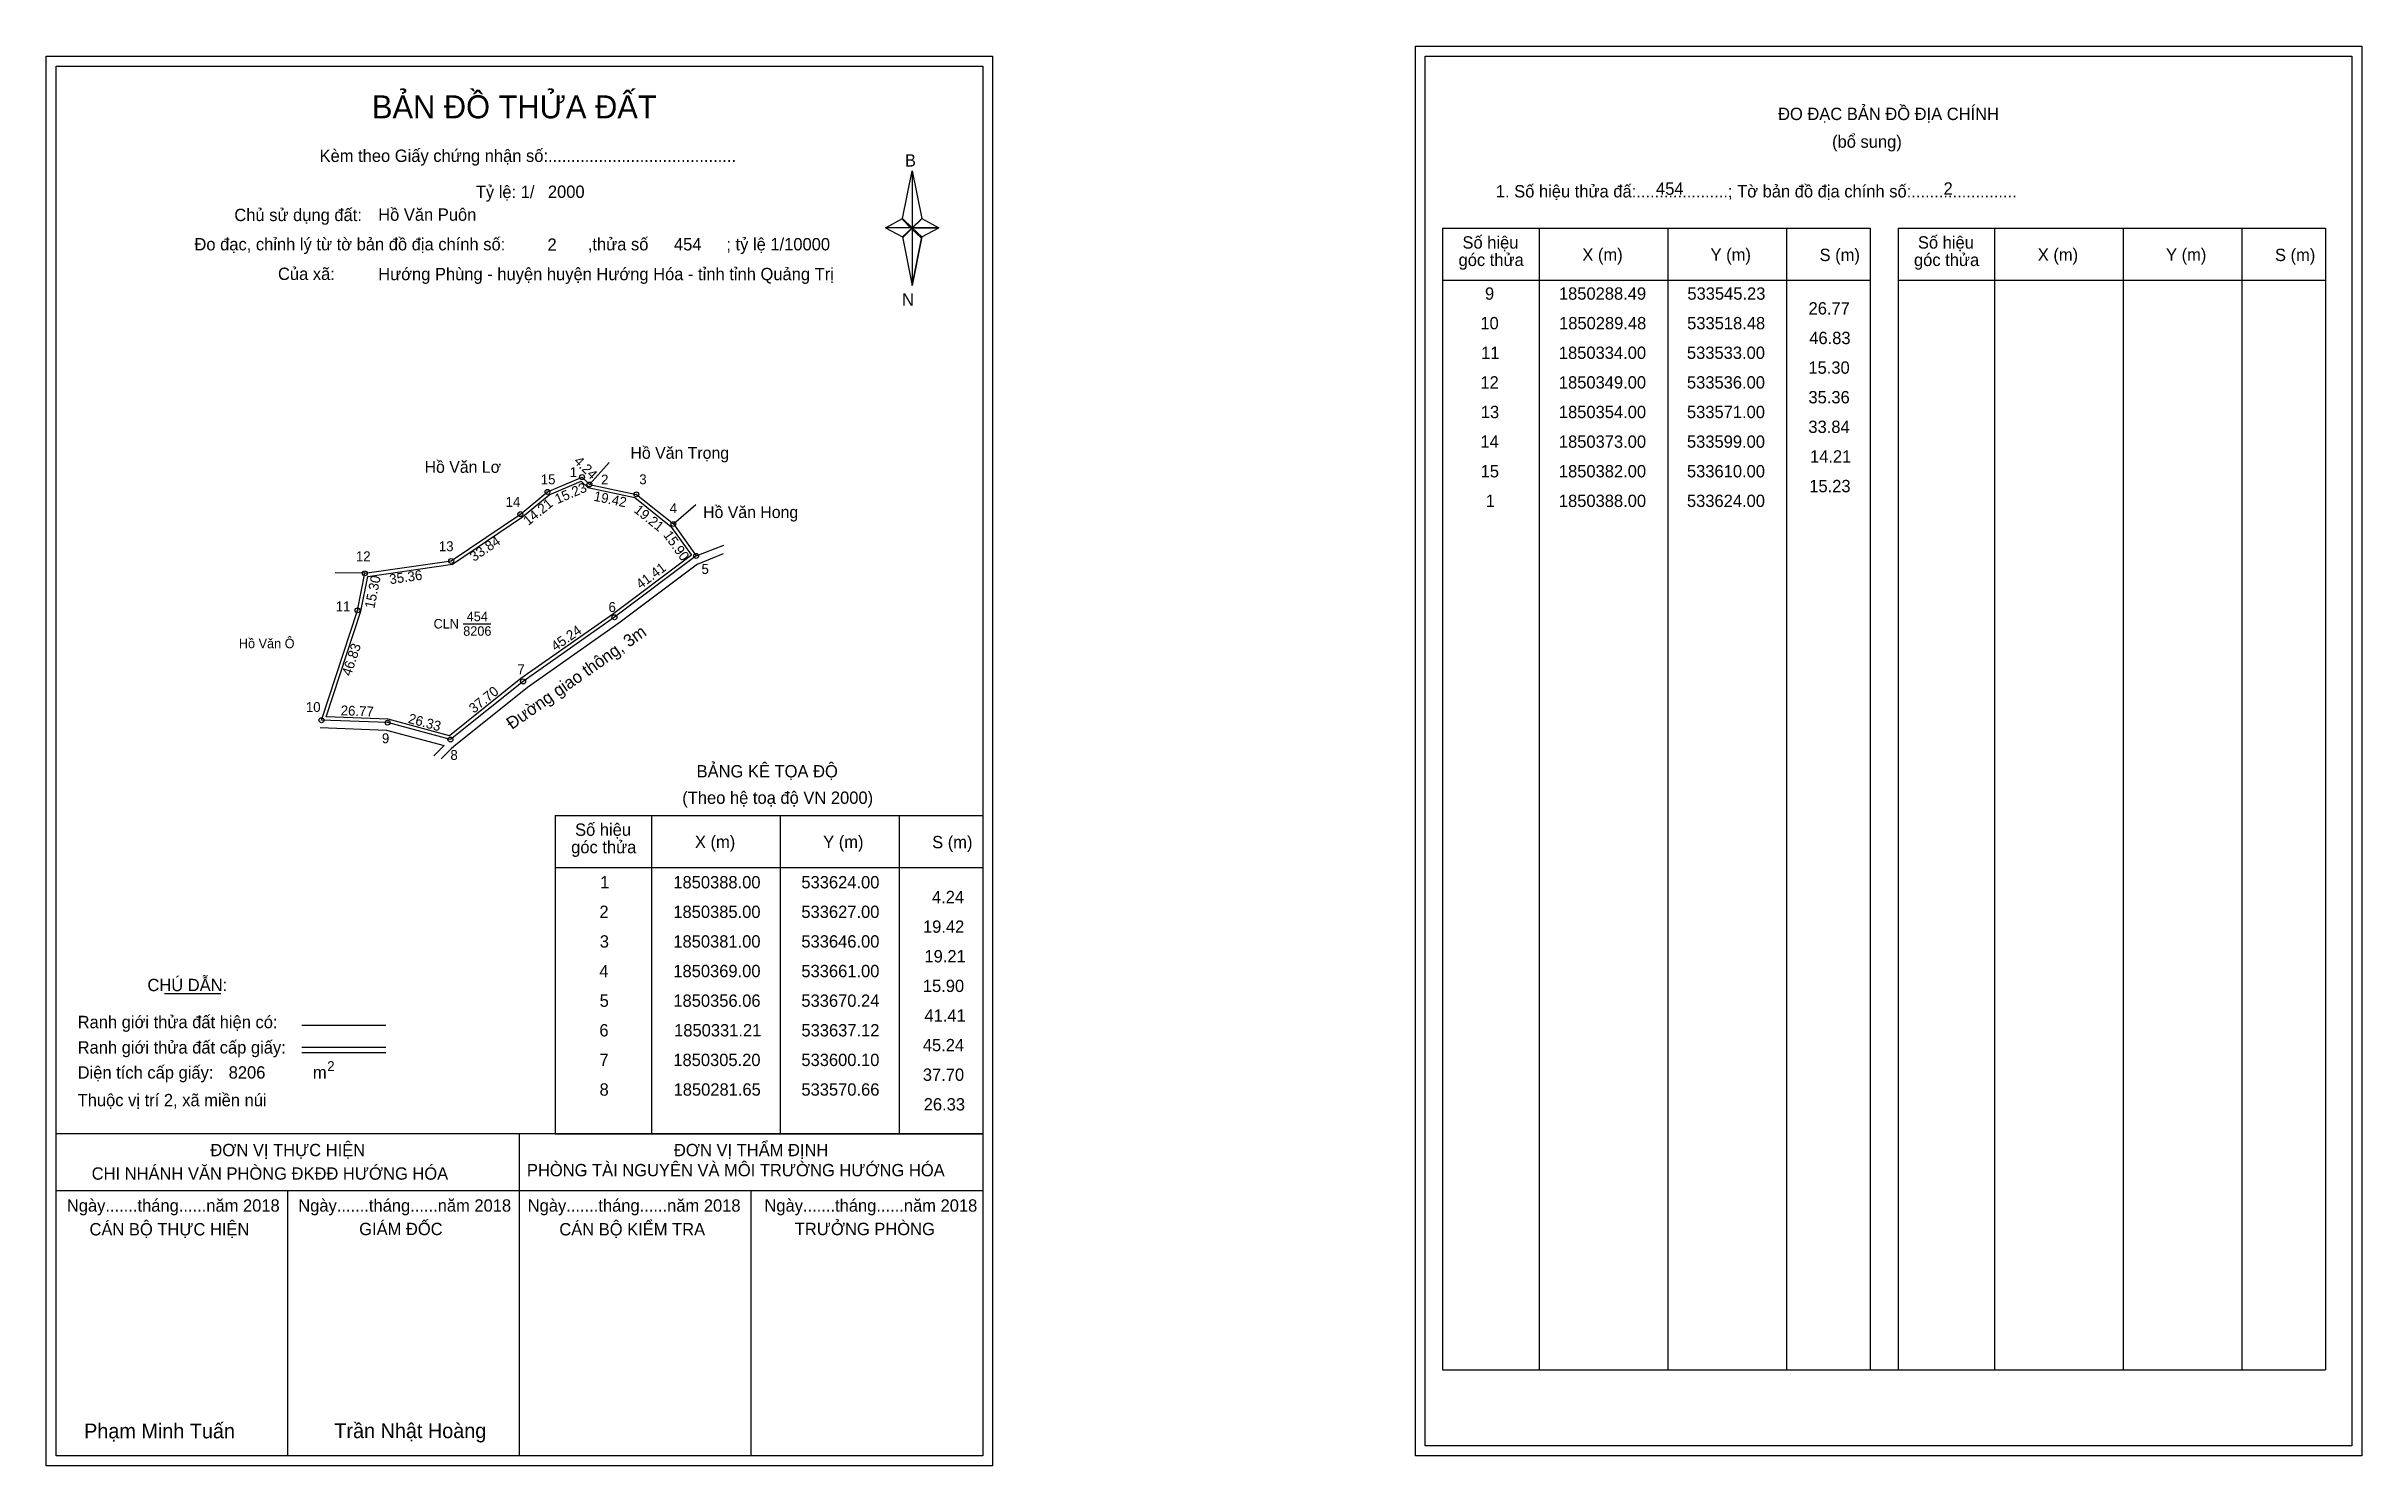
# Model space of a CAD drawing. Extents: x 533407 to 534345, y 1849987 to 1850563.
import ezdxf

# ---------------------------------------------------------------- set-up
doc = ezdxf.new("R2010")
doc.units = 0
for name, color, linetype in [('Level 1', 7, 'Continuous'), ('Level 10', 7, 'Continuous'), ('Level 11', 7, 'Continuous'), ('Level 13', 7, 'Continuous'), ('Level 27', 7, 'Continuous'), ('Level 3', 7, 'Continuous'), ('Level 49', 7, 'Continuous'), ('Level 53', 7, 'Continuous'), ('Level 55', 7, 'Continuous'), ('Level 6', 7, 'Continuous'), ('Level 60', 7, 'Continuous'), ('Level 63', 7, 'Continuous'), ('Level 9', 7, 'Continuous')]:
    doc.layers.add(name, color=color, linetype=linetype)

msp = doc.modelspace()

# ---------------------------------------------------------------- linework, layer by layer
at = {"layer": 'Level 1'}
for p, q in [((533965.6, 1850558.55), (533965.6, 1850558.55)), ((533410.95, 1850554.55), (533410.95, 1850554.55)), ((533753.8, 1850492.79), (533757.73, 1850512.07)), ((533757.73, 1850512.07), (533757.73, 1850489.02)), ((533757.73, 1850512.07), (533761.67, 1850492.79)), ((533746.91, 1850489.02), (533753.8, 1850492.79)), ((533753.8, 1850492.79), (533757.73, 1850489.02)), ((533761.67, 1850492.79), (533757.73, 1850489.02)), ((533757.44, 1850488.58), (533753.8, 1850492.35)), ((533757.73, 1850489.02), (533753.8, 1850485.34)), ((533757.44, 1850488.58), (533753.8, 1850484.9)), ((533753.8, 1850484.9), (533757.44, 1850488.58)), ((533753.8, 1850485.34), (533757.73, 1850465.62)), ((533761.37, 1850492.35), (533757.44, 1850488.58)), ((533757.44, 1850488.58), (533761.37, 1850492.35)), ((533761.37, 1850484.9), (533757.44, 1850488.58)), ((533757.73, 1850489.02), (533757.73, 1850465.62)), ((533757.73, 1850489.02), (533768.55, 1850489.02)), ((533757.73, 1850489.02), (533761.67, 1850485.34)), ((533761.67, 1850485.34), (533757.73, 1850465.62)), ((533761.67, 1850485.34), (533768.55, 1850489.02)), ((533972.66, 1850488.84), (534145.87, 1850488.84)), ((534011.84, 1850026.31), (534011.84, 1850488.84)), ((534063.99, 1850026.31), (534063.99, 1850488.84)), ((534111.93, 1850488.84), (534111.93, 1850026.31)), ((534145.87, 1850488.84), (534145.87, 1850026.31)), ((534157.18, 1850488.84), (534330.38, 1850488.84)), ((534196.36, 1850026.31), (534196.36, 1850488.84)), ((534248.5, 1850026.31), (534248.5, 1850488.84)), ((534296.45, 1850488.84), (534296.45, 1850026.31)), ((534330.38, 1850488.84), (534330.38, 1850026.31)), ((533972.66, 1850467.79), (534145.87, 1850467.79)), ((534157.18, 1850467.79), (534330.38, 1850467.79)), ((533613.14, 1850250.9), (533786.34, 1850250.9)), ((533652.32, 1850121.85), (533652.32, 1850250.9)), ((533704.46, 1850121.85), (533704.46, 1850250.9)), ((533752.41, 1850250.9), (533752.41, 1850121.85)), ((533613.14, 1850229.84), (533786.34, 1850229.84)), ((533454.79, 1850178.68), (533477.59, 1850178.68)), ((533510.52, 1850165.87), (533544.54, 1850165.87)), ((533510.52, 1850156.98), (533544.54, 1850156.98)), ((533510.52, 1850154.79), (533544.54, 1850154.79)), ((533624.61, 1850121.85), (533410.95, 1850121.85)), ((533786.34, 1850121.85), (533576.66, 1850121.85)), ((533598.65, 1849991.4), (533598.65, 1850121.85)), ((533613.14, 1850121.84), (533786.34, 1850121.84)), ((533786.35, 1850098.75), (533410.95, 1850098.75)), ((533504.8, 1849991.4), (533504.8, 1850098.75)), ((533692.5, 1849991.4), (533692.5, 1850098.75)), ((533972.66, 1850026.31), (534330.38, 1850026.31)), ((533786.34, 1849991.4), (533786.34, 1849991.4)), ((534341, 1849995.4), (534341, 1849995.4))]:
    msp.add_line(p, q, dxfattribs=at)
for points in [[(533753.8, 1850492.79), (533757.73, 1850512.07), (533757.73, 1850489.02)], [(533757.73, 1850489.02), (533761.67, 1850492.79), (533768.55, 1850489.02)], [(533746.91, 1850489.02), (533753.8, 1850485.34), (533757.73, 1850489.02)], [(533757.73, 1850489.02), (533757.73, 1850465.62), (533761.67, 1850485.34)]]:
    msp.add_lwpolyline(points, close=True, dxfattribs=at)
at = {"layer": 'Level 10'}
for p, q in [((533637.12, 1850331.21), (533600.1, 1850305.2)), ((533600.1, 1850305.2), (533570.66, 1850281.65)), ((533570.66, 1850281.65), (533545.23, 1850288.49)), ((533570.95, 1850277.84), (533566.91, 1850273.83))]:
    msp.add_line(p, q, dxfattribs=at)
for points in [[(533661, 1850369), (533670.24, 1850356.06), (533637.12, 1850331.21), (533600.1, 1850305.2), (533570.66, 1850281.65), (533545.23, 1850288.49), (533518.48, 1850289.48), (533533, 1850334), (533536, 1850349), (533571, 1850354), (533599, 1850373), (533610, 1850382), (533624, 1850388), (533627, 1850385), (533646, 1850381)], [(533659.97, 1850368.03), (533668.31, 1850356.36), (533636.3, 1850332.34), (533599.26, 1850306.32), (533570.34, 1850283.19), (533545.44, 1850289.88), (533520.39, 1850290.81), (533534.36, 1850333.64), (533537.18, 1850347.75), (533571.52, 1850352.66), (533599.84, 1850371.88), (533610.73, 1850380.79), (533623.68, 1850386.34), (533626.3, 1850383.72), (533645.39, 1850379.7)]]:
    msp.add_lwpolyline(points, close=True, dxfattribs=at)
for points in [[(533670.75, 1850352.68), (533638.88, 1850328.79), (533601.9, 1850302.8), (533572, 1850278.88), (533570.95, 1850277.84)], [(533670.75, 1850352.68), (533681.36, 1850357.03)], [(533517.94, 1850286.5), (533544.77, 1850285.51), (533568.09, 1850279.23), (533563.92, 1850275.09)]]:
    msp.add_lwpolyline(points, dxfattribs=at)
at = {"layer": 'Level 11'}
for centre in [(533610, 1850382), (533624, 1850388), (533627, 1850385), (533646, 1850381), (533599, 1850373), (533661, 1850369), (533661, 1850369), (533571, 1850354), (533670.24, 1850356.06), (533536, 1850349), (533533, 1850334), (533637.12, 1850331.21), (533600.1, 1850305.2), (533518.48, 1850289.48), (533545.23, 1850288.49), (533570.66, 1850281.65)]:
    msp.add_circle(centre, 1, dxfattribs=at)
at = {"layer": 'Level 27'}
for p, q in [((533627, 1850385), (533634.97, 1850393.97)), ((533661, 1850369), (533670.09, 1850376.83)), ((533670.24, 1850356.06), (533681.41, 1850360.45)), ((533536, 1850349), (533524, 1850349.22))]:
    msp.add_line(p, q, dxfattribs=at)
at = {"layer": 'Level 3'}
for p, q in [((533972.66, 1850488.84), (533972.66, 1850026.31)), ((534157.18, 1850488.84), (534157.18, 1850026.31)), ((533613.14, 1850250.9), (533613.14, 1850121.85))]:
    msp.add_line(p, q, dxfattribs=at)
at = {"layer": 'Level 63'}
for points in [[(533406.95, 1850558.55), (533790.35, 1850558.55), (533790.35, 1849987.4), (533406.95, 1849987.4)], [(533961.6, 1850562.55), (534345, 1850562.55), (534345, 1849991.4), (533961.6, 1849991.4)], [(533965.6, 1850558.55), (534341, 1850558.55), (534341, 1849995.4), (533965.6, 1849995.4)], [(533410.95, 1850554.55), (533786.35, 1850554.55), (533786.35, 1849991.4), (533410.95, 1849991.4)]]:
    msp.add_lwpolyline(points, close=True, dxfattribs=at)
at = {"layer": 'Level 9'}
msp.add_line((533575.86, 1850328.56), (533586.99, 1850328.56), dxfattribs=at)

# ---------------------------------------------------------------- texts
at = {"layer": 'Level 1'}
for s, height, p in [('BẢN ĐỒ THỬA ĐẤT', 9.3313, (533538.88, 1850533.36)), ('ĐO ĐẠC BẢN ĐỒ ĐỊA CHÍNH', 5, (534108.55, 1850532.67)), ('Kèm theo Giấy chứng nhận số:.........................................', 5, (533517.65, 1850515.7)), ('(bổ sung)', 5, (534130.43, 1850521.43)), ('B', 5, (533754.82, 1850513.82)), ('1. Số hiệu thửa đấ:....................; Tờ bản đồ địa chính số:.......................', 5, (533994.21, 1850501.31)), ('Chủ sử dụng đất:', 5, (533483.13, 1850491.72)), ('Đo đạc, chỉnh lý từ tờ bản đồ địa chính số:                  ,thửa số                 ; tỷ lệ 1/10000', 5, (533466.96, 1850479.86)), ('Số hiệu', 5, (533980.69, 1850480.58)), ('Số hiệu', 5, (534165.21, 1850480.58)), ('góc thửa', 5, (533979.11, 1850473.52)), ('X (m)', 5, (534029.26, 1850475.63)), ('Y (m)', 5, (534081.21, 1850475.63)), ('S (m)', 5, (534125.37, 1850475.53)), ('góc thửa', 5, (534163.62, 1850473.52)), ('X (m)', 5, (534213.77, 1850475.63)), ('Y (m)', 5, (534265.73, 1850475.63)), ('S (m)', 5, (534309.88, 1850475.53)), ('Của xã:', 5, (533500.81, 1850467.86)), ('N', 5, (533753.62, 1850457.48)), ('BẢNG KÊ TỌA ĐỘ', 5, (533670.41, 1850266.3)), ('(Theo hệ toạ độ VN 2000)', 5, (533664.6, 1850255.58)), ('góc thửa', 5, (533619.59, 1850235.57)), ('Số hiệu', 5, (533621.17, 1850242.63)), ('X (m)', 5, (533669.73, 1850237.68)), ('Y (m)', 5, (533721.69, 1850237.68)), ('S (m)', 5, (533765.84, 1850237.58)), ('CHÚ DẪN:', 5, (533447.91, 1850179.69)), ('Ranh giới thửa đất hiện có:', 5, (533419.65, 1850164.69)), ('Ranh giới thửa đất cấp giấy:', 5, (533419.65, 1850154.41)), ('Diện tích cấp giấy:', 5, (533419.65, 1850144.25)), ('m', 5, (533514.96, 1850144.29)), ('2', 4, (533520.75, 1850147.31)), ('Thuộc vị trí 2, xã miền núi', 5, (533419.65, 1850133.05)), ('ĐƠN VỊ THỰC HIỆN', 5, (533473.42, 1850112.81)), ('ĐƠN VỊ THẨM ĐỊNH', 5, (533661.22, 1850112.81)), ('CHI NHÁNH VĂN PHÒNG ĐKĐĐ HƯỚNG HÓA', 5, (533425.33, 1850103.29)), ('PHÒNG TÀI NGUYÊN VÀ MÔI TRƯỜNG HƯỚNG HÓA', 5, (533601.67, 1850104.67)), ('Ngày.......tháng......năm 2018', 5, (533415.28, 1850090.34)), ('Ngày.......tháng......năm 2018', 5, (533509.03, 1850090.34)), ('Ngày.......tháng......năm 2018', 5, (533601.98, 1850090.34)), ('Ngày.......tháng......năm 2018', 5, (533697.89, 1850090.34)), ('CÁN BỘ THỰC HIỆN', 5, (533424.45, 1850080.71)), ('GIÁM ĐỐC', 5, (533533.71, 1850080.83)), ('CÁN BỘ KIỂM TRA', 5, (533614.79, 1850080.71)), ('TRƯỞNG PHÒNG', 5, (533710.17, 1850080.83)), ('Phạm Minh Tuấn', 6, (533422.27, 1849998.48)), ('Trần Nhật Hoàng', 6, (533523.65, 1849998.58))]:
    msp.add_text(s, height=height, dxfattribs=at).set_placement(p)
at = {"layer": 'Level 11'}
msp.add_text('Tỷ lệ: 1/', height=5, dxfattribs=at).set_placement((533580.96, 1850501.08))
at = {"layer": 'Level 13'}
for s, p in [('454', (533577.27, 1850329.58)), ('CLN', (533563.83, 1850326.64)), ('8206', (533575.86, 1850323.7))]:
    msp.add_text(s, height=3.84, dxfattribs=at).set_placement(p)
at = {"layer": 'Level 49'}
for s, height, rotation, p in [('4.24', 4, 315, (533620.41, 1850394.11)), ('15.23', 4, 23.19859, (533614.02, 1850377.03)), ('19.42', 4, 348.11134, (533628.47, 1850378.47)), ('14.21', 4, 39.28941, (533602.24, 1850368.14)), ('19.21', 4, 321.34019, (533644.68, 1850374.05)), ('33.84', 4, 34.15969, (533580.24, 1850353.6)), ('15.90', 4, 305.5293, (533656.72, 1850364.5)), ('41.41', 4, 36.88097, (533647.75, 1850342.44)), ('15.30', 4, 78.69007, (533539.83, 1850334.5)), ('35.36', 4, 8.1301, (533546.25, 1850344.57)), ('Đường giao thông, 3m', 5, 35.09162, (533595.57, 1850285.51)), ('45.24', 4, 35.09162, (533613.25, 1850317.3)), ('46.83', 4, 71.93649, (533530.35, 1850307.09)), ('37.70', 4, 38.65743, (533580.17, 1850292.08)), ('26.77', 4, 357.88049, (533526.18, 1850291.48)), ('26.33', 4, 344.94525, (533553.27, 1850288.45))]:
    msp.add_text(s, height=height, rotation=rotation, dxfattribs=at).set_placement(p)
at = {"layer": 'Level 53'}
for s, p in [('9', (533989.81, 1850459.87)), ('1850288.49', (534019.77, 1850459.87)), ('533545.23', (534071.81, 1850459.87)), ('26.77', (534120.91, 1850453.87)), ('10', (533987.94, 1850447.87)), ('1850289.48', (534019.83, 1850447.87)), ('533518.48', (534071.72, 1850447.87)), ('46.83', (534121.2, 1850441.87)), ('11', (533988.26, 1850435.87)), ('1850334.00', (534019.75, 1850435.87)), ('533533.00', (534071.64, 1850435.87)), ('12', (533987.96, 1850423.87)), ('1850349.00', (534019.75, 1850423.87)), ('533536.00', (534071.64, 1850423.87)), ('15.30', (534120.84, 1850429.87)), ('35.36', (534120.86, 1850417.87)), ('13', (533988.12, 1850411.87)), ('1850354.00', (534019.75, 1850411.87)), ('533571.00', (534071.64, 1850411.87)), ('33.84', (534120.84, 1850405.87)), ('14', (533987.94, 1850399.87)), ('1850373.00', (534019.75, 1850399.87)), ('533599.00', (534071.64, 1850399.87)), ('14.21', (534121.49, 1850393.87)), ('15', (533988.05, 1850387.87)), ('1850382.00', (534019.75, 1850387.87)), ('533610.00', (534071.64, 1850387.87)), ('1', (533990.11, 1850375.87)), ('1850388.00', (534019.75, 1850375.87)), ('533624.00', (534071.64, 1850375.87)), ('15.23', (534121.2, 1850381.87)), ('1', (533631.34, 1850221.34)), ('1850388.00', (533660.98, 1850221.34)), ('533624.00', (533712.86, 1850221.34)), ('2', (533631.04, 1850209.34)), ('1850385.00', (533660.98, 1850209.34)), ('533627.00', (533712.86, 1850209.34)), ('4.24', (533765.76, 1850215.34)), ('3', (533631.19, 1850197.34)), ('1850381.00', (533660.98, 1850197.34)), ('533646.00', (533712.86, 1850197.34)), ('19.42', (533762.12, 1850203.34)), ('19.21', (533762.72, 1850191.34)), ('4', (533631.01, 1850185.34)), ('1850369.00', (533660.98, 1850185.34)), ('533661.00', (533712.86, 1850185.34)), ('15.90', (533762.07, 1850179.34)), ('5', (533631.13, 1850173.34)), ('1850356.06', (533660.99, 1850173.34)), ('533670.24', (533712.86, 1850173.34)), ('6', (533631.02, 1850161.34)), ('1850331.21', (533661.3, 1850161.34)), ('533637.12', (533712.88, 1850161.34)), ('41.41', (533762.72, 1850167.34)), ('45.24', (533762.06, 1850155.34)), ('7', (533631.05, 1850149.34)), ('1850305.20', (533660.98, 1850149.34)), ('533600.10', (533712.86, 1850149.34)), ('37.70', (533762.07, 1850143.34)), ('8', (533631.09, 1850137.34)), ('1850281.65', (533661.09, 1850137.34)), ('533570.66', (533712.87, 1850137.34)), ('26.33', (533762.42, 1850131.34))]:
    msp.add_text(s, height=5, dxfattribs=at).set_placement(p)
at = {"layer": 'Level 55'}
for s, height, p in [('15', 0.8, (533609.45, 1850382)), ('0', 0.22, (533609.92, 1850381.78)), ('0', 0.22, (533609.92, 1850381.78)), ('1', 0.8, (533623.78, 1850388)), ('0', 0.22, (533623.92, 1850387.78)), ('0', 0.22, (533623.92, 1850387.78)), ('2', 0.8, (533626.73, 1850385)), ('0', 0.22, (533626.92, 1850384.78)), ('0', 0.22, (533626.92, 1850384.78)), ('0', 0.22, (533626.92, 1850384.78)), ('3', 0.8, (533645.75, 1850381)), ('0', 0.22, (533645.92, 1850380.78)), ('14', 0.8, (533598.43, 1850373)), ('0', 0.22, (533598.92, 1850372.78)), ('0', 0.22, (533598.92, 1850372.78)), ('4', 0.8, (533660.72, 1850369)), ('0', 0.22, (533660.92, 1850368.78)), ('0', 0.22, (533660.92, 1850368.78)), ('13', 0.8, (533570.46, 1850354)), ('0', 0.22, (533570.92, 1850353.78)), ('0', 0.22, (533570.92, 1850353.78)), ('5', 0.8, (533669.98, 1850356.06)), ('0', 0.22, (533670.16, 1850355.84)), ('0', 0.22, (533670.16, 1850355.84)), ('12', 0.8, (533535.43, 1850349)), ('0', 0.22, (533535.92, 1850348.78)), ('0', 0.22, (533535.92, 1850348.78)), ('0', 0.22, (533535.92, 1850348.78)), ('0', 0.22, (533535.92, 1850348.78)), ('11', 0.8, (533532.48, 1850334)), ('0', 0.22, (533532.92, 1850333.78)), ('0', 0.22, (533532.92, 1850333.78)), ('6', 0.8, (533636.85, 1850331.21)), ('0', 0.22, (533637.04, 1850330.99)), ('7', 0.8, (533599.83, 1850305.2)), ('0', 0.22, (533600.02, 1850304.98)), ('10', 0.8, (533517.91, 1850289.48)), ('0', 0.22, (533518.4, 1850289.26)), ('0', 0.22, (533518.4, 1850289.26)), ('0', 0.22, (533518.4, 1850289.26)), ('9', 0.8, (533544.96, 1850288.49)), ('0', 0.22, (533545.15, 1850288.27)), ('8', 0.8, (533570.4, 1850281.65)), ('0', 0.22, (533570.58, 1850281.43))]:
    msp.add_text(s, height=height, dxfattribs=at).set_placement(p)
at = {"layer": 'Level 6'}
for s, p in [('2000', (533610.16, 1850501.12)), ('454', (534059.11, 1850502.39)), ('2', (534175.6, 1850502.43)), ('Hồ Văn Puôn', (533541.4, 1850491.85)), ('2', (533610, 1850479.68)), ('454', (533661.23, 1850479.84)), ('Hướng Phùng - huyện huyện Hướng Hóa - tỉnh tỉnh Quảng Trị', (533541.42, 1850467.77)), ('8206', (533480.83, 1850144.26))]:
    msp.add_text(s, height=5, dxfattribs=at).set_placement(p)
at = {"layer": 'Level 60'}
for s, height, p in [('Hồ Văn Trọng', 4.8, (533643.61, 1850395.4)), ('Hồ Văn Lơ', 4.8, (533560.21, 1850389.72)), ('Hồ Văn Hong', 4.8, (533673.04, 1850371.41)), ('Hồ Văn Ô', 3.84, (533484.96, 1850318.66))]:
    msp.add_text(s, height=height, dxfattribs=at).set_placement(p)
at = {"layer": 'Level 9'}
for s, p in [('1', (533619, 1850387.97)), ('15', (533607.28, 1850385.08)), ('2', (533631.72, 1850385)), ('3', (533647.19, 1850385.1)), ('14', (533593.03, 1850375.94)), ('4', (533659.51, 1850373.4)), ('13', (533565.98, 1850357.97)), ('12', (533532.39, 1850353.89)), ('5', (533672.4, 1850348.76)), ('11', (533524.22, 1850333.62)), ('6', (533634.72, 1850333.33)), ('7', (533597.82, 1850308.12)), ('10', (533512.11, 1850292.83)), ('9', (533542.92, 1850280.16)), ('8', (533570.66, 1850273.39))]:
    msp.add_text(s, height=4, dxfattribs=at).set_placement(p)

doc.saveas('drawing.dxf')
